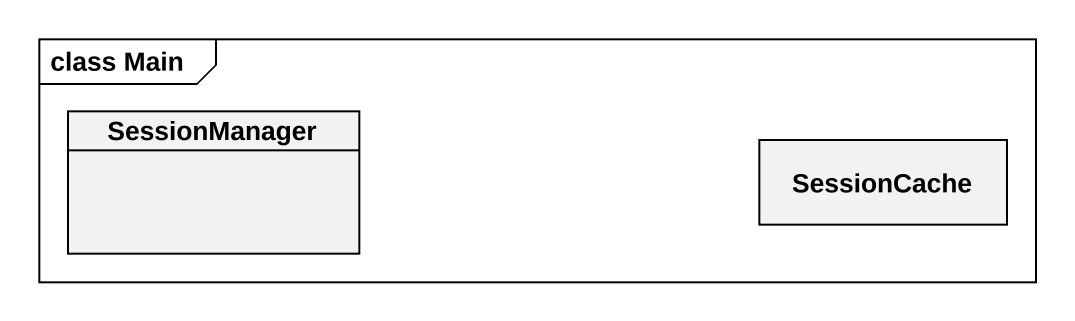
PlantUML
@startuml
mainframe class Main
hide circle
hide empty members
class SessionManager
class SessionCache
@enduml
